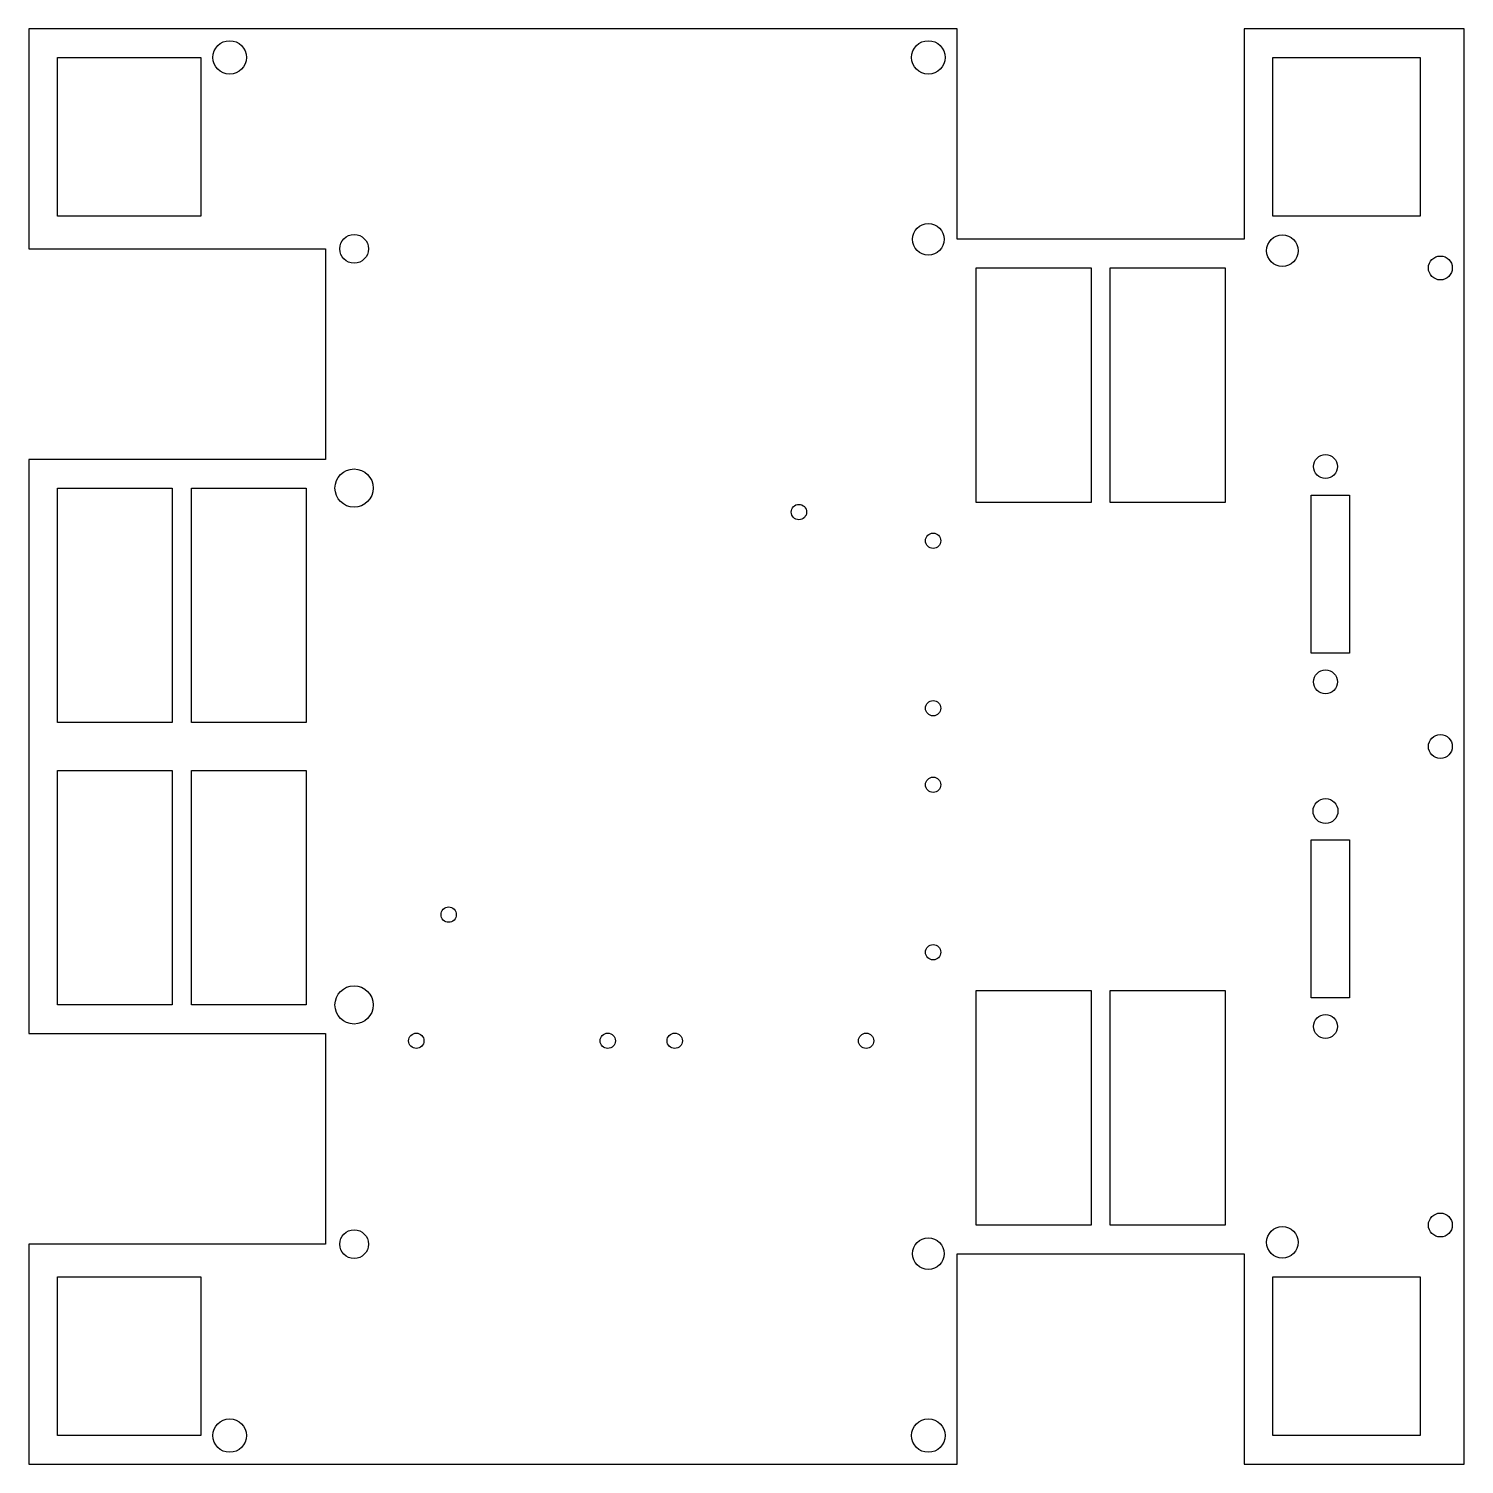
# Model space of a CAD drawing. Header units: millimetres. Extents: x -150 to 0, y -75 to 75.
import ezdxf

# ---------------------------------------------------------------- set-up
doc = ezdxf.new("R2010")
doc.units = ezdxf.units.MM

msp = doc.modelspace()

# ---------------------------------------------------------------- linework, layer by layer
for points in [[(-23, 75), (-23, 53), (-53, 53), (-53, 75), (-150, 75), (-150, 52), (-119, 52), (-119, 30), (-150, 30), (-150, -30), (-119, -30), (-119, -52), (-150, -52), (-150, -75), (-53, -75), (-53, -53), (-23, -53), (-23, -75), (0, -75), (0, 75)], [(-147, 55.4), (-147, 72), (-132, 72), (-132, 55.4)], [(-20, 55.4), (-20, 72), (-4.6, 72), (-4.6, 55.4)], [(-39, 50), (-39, 25.5), (-51, 25.5), (-51, 50)], [(-37, 50), (-25, 50), (-25, 25.5), (-37, 25.5)], [(-147, 27), (-135, 27), (-135, 2.5), (-147, 2.5)], [(-133, 2.5), (-133, 27), (-121, 27), (-121, 2.5)], [(-12, 9.75), (-16, 9.75), (-16, 26.25), (-12, 26.25)], [(-135, -2.5), (-135, -27), (-147, -27), (-147, -2.5)], [(-133, -2.5), (-121, -2.5), (-121, -27), (-133, -27)], [(-16, -9.75), (-12, -9.75), (-12, -26.25), (-16, -26.25)], [(-51, -50), (-51, -25.5), (-39, -25.5), (-39, -50)], [(-37, -50), (-37, -25.5), (-25, -25.5), (-25, -50)], [(-147, -72), (-147, -55.4), (-132, -55.4), (-132, -72)], [(-4.6, -72), (-20, -72), (-20, -55.4), (-4.6, -55.4)]]:
    msp.add_lwpolyline(points, close=True)
for centre, radius in [((-129, 72), 1.75), ((-56, 72), 1.75), ((-56, 53), 1.65), ((-116, 52), 1.5), ((-19, 51.8), 1.65), ((-2.5, 50), 1.25), ((-14.5, 29.25), 1.25), ((-116, 27), 2), ((-69.52, 24.5), 0.8), ((-55.5, 21.5), 0.8), ((-14.5, 6.75), 1.25), ((-55.5, 4), 0.8), ((-2.5, 0), 1.25), ((-55.5, -4), 0.8), ((-14.5, -6.75), 1.3), ((-106.12, -17.57), 0.8), ((-55.5, -21.5), 0.8), ((-116, -27), 2), ((-14.5, -29.25), 1.25), ((-109.5, -30.75), 0.8), ((-89.5, -30.75), 0.8), ((-82.5, -30.75), 0.8), ((-62.5, -30.75), 0.8), ((-2.5, -50), 1.25), ((-116, -52), 1.5), ((-19, -51.8), 1.65), ((-56, -53), 1.65), ((-129, -72), 1.75), ((-56, -72), 1.75)]:
    msp.add_circle(centre, radius)

doc.saveas('drawing.dxf')
